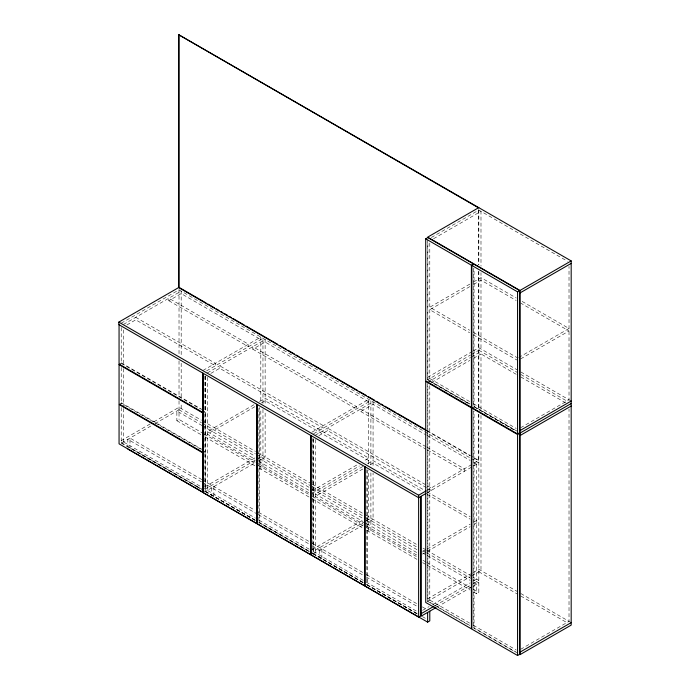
<?xml version="1.0" encoding="UTF-8"?>
<svg xmlns="http://www.w3.org/2000/svg" width="690" height="690" viewBox="0 0 690 690"><rect width="100%" height="100%" fill="white"/><g stroke="black" fill="none" stroke-linecap="round" stroke-linejoin="round"><path stroke-width="0.52" stroke-dasharray="3.45 2.59" d="M121.224 323.222L179.02 289.852L470.459 458.108M123.381 324.473L181.185 291.102L181.185 355.738M126.908 324.93L135.732 319.832L215.358 365.804L215.358 363.311L135.732 317.34L135.732 319.832M168.834 300.719L248.46 346.699L248.46 344.207L168.834 298.227L168.834 300.719L181.185 293.595L260.811 339.566M119.059 404.513L121.224 403.262L201.204 449.449M431.354 237.498L478.834 210.088L567.447 261.243M203.007 370.444L260.811 337.074L260.811 401.709M433.51 238.749L480.99 211.33L480.99 266.176M206.534 370.901L262.968 338.316L262.968 404.038M207.328 372.936L265.132 339.566L265.132 405.28M210.855 373.394L219.679 368.296L323.291 428.119L323.291 425.627L219.679 365.804L219.679 368.296M252.781 349.192L356.394 409.015L356.394 406.522L252.781 346.699L252.781 349.192L265.132 342.059L368.745 401.882M150.118 423.971L121.224 440.651L201.437 486.968M153.853 421.814L179.02 407.281L201.411 420.21M121.224 407.514L121.224 443.144L154.146 424.134M155.078 423.6L181.185 408.532L181.185 403.141M202.049 425.558L176.864 411.024L176.864 420.719L179.02 419.468L203.274 433.467M253.946 404.737L207.328 431.655L254.929 459.135M259.535 401.511L265.132 398.277L368.745 458.1L363.147 461.334M254.877 406.695L207.328 434.148L254.929 461.627M261.398 402.926L265.132 400.769L368.745 460.592L365.95 462.205M469.821 284.116L429.784 307.231L469.631 330.234M473.547 281.969L480.99 277.665L516.206 297.994M469.821 286.609L429.784 309.724L469.631 332.727M473.547 284.461L480.99 280.157L516.206 300.486M204.87 486.795L255.222 457.729M258.948 455.581L260.811 454.503L260.811 409.256M205.172 489.124L257.379 458.979M258.31 458.436L262.968 455.745M205.172 453.572L205.172 491.616L257.379 461.472M258.31 460.929L265.132 456.996L265.132 411.749M311.82 432.251L368.745 399.389L368.745 465.103M313.588 433.725L370.901 400.631L370.901 466.354M315.261 435.252L373.066 401.882L373.066 467.596M318.789 435.709L327.612 430.612L431.224 490.435L431.224 487.942L327.612 428.119L327.612 430.612M426.049 446.741L360.706 409.015L360.706 411.507L373.066 404.375L426.273 435.088M472.322 351.495L427.628 377.301L469.605 401.528M473.254 350.96L478.834 347.734L517.077 369.814M427.628 239.654L427.628 379.793L470.459 355.065M471.391 354.531L480.99 348.985L480.99 272.628M427.628 382.286L470.459 357.558M471.391 357.023L478.834 352.719L517.077 374.799M431.647 382.458L469.821 360.413M473.547 358.265L480.99 353.97L480.99 411.076M518.742 357.515L569.017 328.483L520.838 300.668M520.605 358.929L569.017 330.976L520.838 303.16M311.871 490.935L357.558 464.56M311.871 493.428L359.421 465.974M362.811 466.518L315.261 493.971L362.862 521.45M367.468 463.827L373.066 460.592L426.273 491.315M362.811 469.01L315.261 496.464L362.862 523.943M370.263 464.698L373.066 463.085L422.539 491.651M520.605 427.757L569.017 399.803L569.017 266.452M311.871 549.654L363.147 520.044M366.882 517.897L368.745 516.819L368.745 470.494M365.312 521.295L313.096 551.439L365.208 581.515M366.243 520.752L370.901 518.061M310.698 554.76L312.863 553.509L312.863 438.443M313.096 439.392L313.096 553.932L363.449 524.866M364.38 524.322L373.066 519.311L373.066 472.986M426.817 490.486L478.834 460.454L471.391 456.159M426.627 493.091L478.834 462.947L471.391 458.652M422.599 551.638L426.334 549.482M427.265 548.947L470.149 524.184M473.883 522.028L476.678 520.415L473.875 518.802M422.599 554.13L426.334 551.974M427.265 551.439L470.149 526.677M473.883 524.521L476.678 522.908L473.875 521.295M472.322 573.062L427.628 598.86L469.605 623.096M473.254 572.528L478.834 569.302L517.077 591.382M427.628 383.364L427.628 601.352L470.459 576.633M471.391 576.09L480.99 570.544L480.99 415.38M422.599 610.348L429.128 606.579M432.854 604.431L470.149 582.895M473.883 580.747L476.678 579.134L476.678 461.705M435.019 605.673L472.314 584.145M473.245 583.611L478.834 580.376L473.254 577.15M436.882 607.088L472.314 586.638M473.245 586.103L478.834 582.869L473.254 579.643M473.883 592.201L476.678 593.805L478.834 592.563L478.834 414.138M520.605 649.316L569.017 621.362L569.017 409.092M473.34 332.373L516.888 357.515M473.34 334.866L516.888 360.007M520.812 371.97L571.182 401.045M478.834 350.227L517.077 372.307M520.812 374.463L567.447 401.39M520.812 376.956L565.584 402.805M473.331 403.685L516.241 428.456M469.83 403.883L427.869 379.655L427.869 241.88M516.931 431.078L474.039 406.307L474.039 268.539M427.628 379.793L469.605 404.021M474.263 406.721L515.309 430.413M428.801 380.742L469.83 404.435M474.039 406.867L515.068 430.551M426.696 430.353L470.459 455.616M427.265 431.095L470.097 455.823M473.823 457.979L478.481 460.661L478.481 413.319M427.205 435.632L470.14 460.42M473.875 462.576L476.678 464.198M426.989 447.275L464.327 468.829L464.327 471.322L426.989 449.768M360.706 411.507L426.049 449.233M427.205 491.849L470.14 516.646M427.205 494.342L470.14 519.139M121.224 362.828L202.136 409.55M520.812 593.529L571.182 622.613M121.224 363.389L200.281 409.023M478.834 571.794L517.077 593.874M520.812 596.022L567.447 622.949M202.343 420.745L255.507 451.441M256.439 451.976L311.354 483.681M312.285 484.216L365.321 514.843M366.252 515.378L417.424 544.919M423.013 548.145L425.799 549.758M426.731 550.292L472.322 576.616M179.02 409.774L201.411 422.703M202.343 423.237L255.507 453.934M256.439 454.469L311.354 486.174M312.285 486.709L365.321 517.336M366.252 517.871L417.424 547.411M423.013 550.637L425.799 552.25M426.731 552.785L472.322 579.108M202.981 426.101L255.214 456.254M258.948 458.41L311.061 488.494M311.984 489.029L363.164 518.578M366.882 520.726L417.131 549.732M422.711 552.957L426.437 555.105M427.36 555.648L470.166 580.359M473.883 582.507L476.678 584.12L476.678 593.805M258.664 461.291L310.94 491.478M366.597 523.607L417.01 552.707M258.664 463.784L310.94 493.971M366.597 526.099L418.873 556.278M204.206 434.01L257.379 464.706M258.31 465.241L311.354 495.868M312.285 496.403L365.321 527.022M366.252 527.565L417.424 557.106M423.013 560.332L425.799 561.945M426.731 562.479L472.322 588.803M473.254 589.338L478.834 592.563M176.864 420.719L203.912 436.33M204.844 436.873L255.214 465.948M258.948 468.105L311.061 498.189M311.984 498.723L363.164 528.273M366.882 530.42L417.131 559.426M422.711 562.652L426.437 564.8M427.36 565.334L470.166 590.045M121.224 402.71L202.136 449.432M473.331 625.252L516.241 650.023M469.83 625.442L427.869 601.214L427.869 384.52M516.931 652.636L474.039 627.874L474.039 411.18M427.628 601.352L468.665 625.054M473.331 627.745L515.309 651.972M201.799 479.559L129.979 438.09L129.979 447.784L201.799 489.253M202.731 480.093L254.86 510.195M258.586 512.342L311.621 542.961M312.553 543.504L362.793 572.51M366.519 574.658L417.692 604.207M422.34 606.889L426.066 609.037M201.506 481.879L127.814 439.34L127.814 446.879M202.437 482.422L257.353 514.128M258.284 514.662L311.319 545.281M312.251 545.825L365.286 576.443M366.218 576.978L417.39 606.527M202.368 487.502L255.412 518.13M259.138 520.277L311.242 550.361M366.14 582.058L417.312 611.599M121.224 442.592L202.136 489.314M205.525 491.409L254.86 519.889M258.586 522.037L311.621 552.656M312.553 553.199L362.793 582.205M366.519 584.352L417.692 613.902M422.34 616.584L426.066 618.732M255.205 520.226L205.404 491.478L205.404 376.412M312.863 553.509L259.371 522.632L259.371 407.566M363.138 582.541L313.338 553.785L313.338 438.719M417.105 613.695L367.304 584.948L367.304 469.881M121.224 443.144L195.839 486.226M196.771 486.769L201.437 489.46M205.172 491.616L255.412 520.622M259.138 522.77L311.242 552.854M313.096 553.932L363.345 582.938M367.063 585.086L417.312 614.091M478.834 209.743L478.834 264.934M478.834 271.386L478.834 409.886M478.481 209.958L478.481 264.831M478.481 271.291L478.481 409.015M473.556 268.263L473.556 406.031M473.556 410.895L473.556 627.598M429.784 243.053L429.784 378.543M429.784 385.684L429.784 600.11M370.901 472.814L370.901 530.248L368.745 531.498L368.745 521.804M366.83 469.605L366.83 584.672M321.851 548.878L321.851 558.564M319.694 550.12L319.694 557.658M315.261 439.565L315.261 552.681M262.968 409.42L262.968 467.932L260.811 469.183L260.811 459.488M258.897 408.368L258.897 522.356M213.926 486.562L213.926 496.257M211.761 487.804L211.761 496.421M207.328 377.249L207.328 490.366M205.172 375.998L205.172 412.629M205.172 413.707L205.172 452.493M204.93 376.085L204.93 410.093M204.93 413.836L204.93 449.975M204.93 453.718L204.93 489.857M181.185 363.276L181.185 398.829M179.02 289.852L179.02 355.574M179.02 360.956L179.02 396.509M179.02 400.821L179.02 419.468M123.381 329.855L123.381 364.337M123.381 368.641L123.381 407.428M123.381 408.506L123.381 441.902M121.224 327.534L121.224 363.087M121.224 367.399L121.224 404.03"/><path stroke-width="1.03" d="M426.334 430.56L178.667 287.566L178.667 34.707L571.182 260.906L571.182 625.106L519.967 654.672L519.967 290.473L427.628 237.162L478.834 207.595M426.041 493.428L418.632 497.706L118.818 324.611L118.818 322.118L179.02 287.359L206.025 302.953M204.206 451.458L202.765 452.286L119.059 403.961L119.059 364.63L120.5 363.803M425.713 238.818L427.869 237.576L473.556 263.951L471.399 265.202L425.713 238.818L425.713 380.897L471.399 407.281L471.399 265.202M119.059 324.748L119.059 364.079L202.765 412.404L204.206 411.576M119.059 364.63L202.765 412.956L204.206 412.128M471.882 265.478L474.039 264.236L519.734 290.611L519.734 432.69L517.569 433.932L471.882 407.557L471.882 265.478L517.569 291.861L519.734 290.611M204.206 491.34L202.765 492.168L119.059 443.843L119.059 404.513L202.765 452.838L204.206 452.01M519.967 290.473L571.182 260.906M519.967 292.965L571.182 263.399M471.882 408.109L517.569 434.493L519.734 433.242L519.734 654.258L517.569 655.5L471.882 629.116L471.882 408.109L473.323 407.281M519.967 430.612L571.182 401.045M519.967 433.104L571.182 403.538M519.967 435.597L571.182 406.031M118.818 322.118L418.632 495.213L426.041 490.935M421.029 613.746L434.088 606.217M365.148 466.828L365.148 586.19L418.632 617.076L420.797 615.825L420.797 496.455M435.951 607.631L421.029 616.239L421.029 496.317M212.692 498.033L427.628 622.13L429.784 620.879L429.784 611.185M519.967 652.179L571.182 622.613M178.667 34.707L478.481 207.802M207.888 304.023L214.409 307.792M216.272 308.861L219.058 310.474M220.921 311.552L222.784 312.622M224.647 313.7L227.441 315.313M229.304 316.391L231.167 317.46M233.03 318.538L244.2 324.99M246.063 326.068L277.716 344.345M279.579 345.414L286.1 349.183M287.963 350.253L294.483 354.022M296.338 355.091L299.132 356.704M300.995 357.782L302.858 358.86M304.721 359.93L311.242 363.69M313.105 364.769L357.791 390.575M359.654 391.644L366.174 395.413M368.037 396.483L374.558 400.252M376.412 401.321L379.207 402.934M381.07 404.012L382.933 405.09M384.796 406.16L395.965 412.611M397.828 413.69L425.764 429.818M127.814 449.035L211.761 497.499M517.569 291.861L517.569 433.932M517.569 434.493L517.569 655.5M427.628 612.435L427.628 622.13M418.632 495.213L418.632 617.076M364.665 466.552L364.665 585.914L311.181 555.036L311.181 435.666M310.698 435.39L310.698 554.76L257.215 523.883L257.215 404.513M256.732 404.237L256.732 523.598L203.248 492.72L203.248 373.35M202.765 373.074L202.765 412.404M202.765 412.956L202.765 452.286M202.765 452.838L202.765 492.168M179.02 34.5L179.02 287.359M471.399 407.833L425.713 381.449L425.713 602.465L471.399 628.84L471.399 407.833"/></g></svg>
